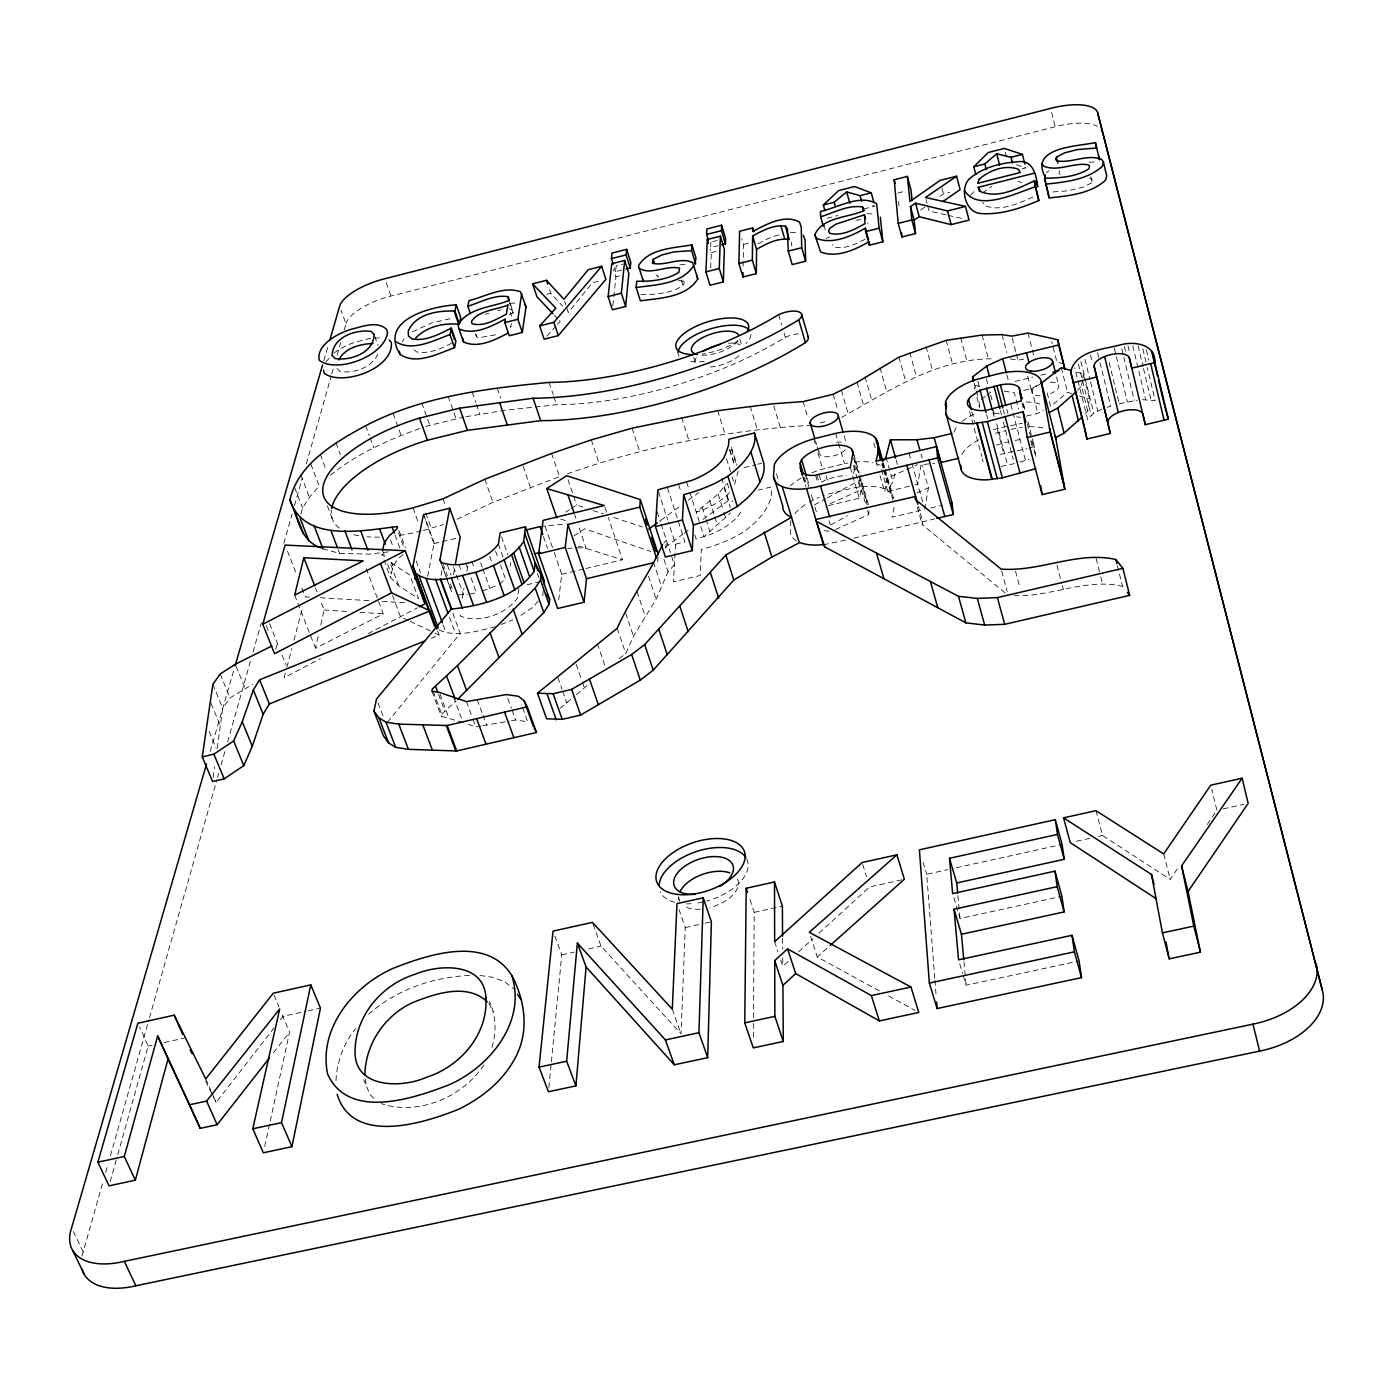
<?xml version="1.0" encoding="UTF-8"?>
<svg xmlns="http://www.w3.org/2000/svg" width="1393" height="1393" viewBox="0 0 1393 1393"><rect width="100%" height="100%" fill="white"/><g stroke="black" fill="none" stroke-linecap="round" stroke-linejoin="round"><path stroke-width="0.75" stroke-dasharray="5 3.75" d="M753.352 1037.141L753.474 1019.937M753.491 1017.778L754.205 912.363L748.877 896.291M743.148 266.15L743.531 244.489L741.842 238.83M710.848 242.051L710.622 247.554L718.022 245.69M710.691 267.874L711.301 252.655L710.169 248.894M593.157 924.36L601.045 946.16L681.02 1033.867L685.252 927.581L679.035 909.612M675.048 553.021L673.481 581.804L700.261 575.448L701.288 549.434A76.267 34.094 -17.7 0 0 733.85 537.385L745.029 531.099L753.926 523.507A102.925 45.83 -17.9 0 0 766.516 508.149L768.501 504.388A102.925 45.83 -17.9 0 0 771.008 487.028L758.367 490.075M675.257 549.103L675.535 544.21L668.327 522.062M665.889 548.633L666.394 540.223L663.834 542.991M657.705 561.727L658.071 555.964M835.452 529.532L868.744 514.609L869.023 511.196M828.382 505.607L859.272 498.206L861.483 489.622L828.556 504.301M335.992 1080.568C336.81 1061.727 343.845 1043.183 355.685 1028.522M548.859 1087.48L551.158 1063.939M551.367 1061.797L561.779 954.832L553.752 933.101M542.713 595.734L543.357 589.291M621.87 270.033L615.584 271.635L616.176 266.063L622.445 264.478M612.85 305.676L615.915 276.789L613.529 269.337M738.238 471.13L734.564 484.642L732.074 476.65M558.697 599.948L561.745 574.282L554.153 552.324M213.181 777.364L214.626 766.916M217.221 748.163L222.723 708.288L230.002 697.91L252.603 684.311M518.893 588.56L517.534 598.119C505.885 614.417 479.053 623.698 460.474 616.124L459.62 613.268M510.082 566.342L510.639 562.546M1085.095 413.843L1087.707 410.952L1089.535 398.868L1083.354 374.055L1075.326 371.757M1087.707 410.952L1081.49 386.035L1082.431 380.045M1082.727 378.043L1083.354 374.055M1004.98 592.809L922.27 524.621L922.741 521.748L918.353 506.181M924.795 509.403L928.382 487.881L921.974 464.983M511.388 323.646L510.743 327.372L509.472 323.629M509.316 314.679L513.303 312.502L509.96 302.281M921.034 465.018L917.708 484.207L911.544 485.687M462.998 722.462L441.285 716.298L441.685 714.052L433.014 690.945M462.163 598.59L463.991 588.107M466.899 571.339L467.978 565.053M453.439 574.63L454.571 568.396M441.076 575.396L442.626 567.143M427.634 576.302L434.024 543.601L423.437 514.644M491.99 1047.414C496.308 1032.317 496.535 1015.793 489.291 1001.55M264.705 1146.456L269.772 1123.176M270.242 1121.069L289.57 1032.213L282.17 1014.783M398.711 585.704L389.901 562.163L409.716 574.891L418.544 598.659L398.711 585.704L390.528 577.486L392.965 566.237L397.736 559.307L405.607 552.011M894.167 507.365L891.973 517.221L920.686 510.378M366.237 568.727L383.301 613.86L315.497 648.198L318.353 635.469M320.756 624.848L324.099 609.995L320.198 599.93M909.472 486.174L884.764 492.095L886.714 478.356L917.534 464.618M1053.073 191.921L1067.63 190.841L1083.458 187.062L1092.234 182.587L1092.843 180.115L1089.5 177.956M881.386 469.528L887.306 490.214L893 481.908L895.925 470.225M285.304 673.219L284.12 677.677L320.373 658.68M286.906 667.108L291.781 648.511M293.94 640.258L302.612 607.209M275.762 649.312L277.399 643.253M300.818 514.121L302.525 507.975L309.438 497.284L319.189 485.983L310.761 463.886M110.186 1181.664L117.186 1156.643M117.778 1154.553L148.163 1046.091L139.561 1027.059M82.03 1256.016A68.849 38.447 -27.7 0 1 83.197 1251.872L102.734 1182.883M105.694 1172.436L108.062 1164.078M110.43 1155.72L148.894 1019.868M149.486 1017.778L216.96 779.505M217.552 777.416L218.736 773.237M221.104 764.861L225.248 750.235M227.616 741.877L250.688 660.369M253.056 651.994L261.344 622.741M283.841 543.322L292.13 514.052M294.48 505.694L302.177 478.53M306.321 463.886L331.186 376.11M331.778 374.021L333.554 367.752M337.106 355.198L340.658 342.661M344.21 330.124L345.986 323.855L341.024 310.326M210.169 751.471L234.477 667.909M323.803 360.77L328.051 346.143M790.771 520.703L790.371 530.959A45.307 20.825 -16.5 0 0 796.396 540.867M1059.76 170.817L1059.028 172.993L1060.073 174.508M619.223 658.697L625.77 653.526L633.484 636.253L656.12 599.216L668.065 571.792L674.404 564.809L671.06 554.571M377.834 354.101C371.774 367.735 353.787 373.759 339.857 371.443L336.949 368.327M640.937 294.48C655.215 294.794 670.642 293.505 682.988 285.652L684.224 283.058L683.04 279.262M483.876 1064.931C463.068 1096.935 418.022 1116.228 381.299 1103.604M1095.96 810.656L1102.56 835.504L1170.19 879.366L1178.565 866.968M1207.313 824.447L1216.907 810.273L1211.788 789.361M325.84 362.128L332.352 354.379M729.462 492.687A48.912 21.522 -17.7 0 1 701.219 510.517L696.256 512.258L718.144 494.027L726.397 483.963M402.229 341.633L404.127 338.952M970.503 195.281L975.083 190.475M213.268 1096.57L216.159 1102.42L273.899 1028.138M280.463 1019.693L283.075 1016.315L305.92 1011.283M273.481 1052.777L289.57 1032.213M387.446 722.218L460.212 633.432L452.795 613.164M538.151 601.062L532.788 607.348L518.179 617.203M700.801 526.519L704.057 536.705L730.489 513.024M546.822 336.201L556.207 325.805M557.548 324.325L560.23 321.348L554.397 315.201M1077.52 390.319L1081.49 386.035M1101.724 409.316L1093.749 413.129L1087.62 419.467L1074.699 367.822M1046.596 172.889L1048.825 170.66M368.727 1014.226C396.709 989.134 434.86 976.458 472.105 975.361M441.685 714.052L455.894 701.079M982.657 192.896L991.694 186.366M780.759 960.143L782.779 966.289L789.1 960.508M798.589 951.854L812.798 938.865M819.119 933.084L869.667 886.888L902.316 879.697M499.669 584.102L505.45 578.879L499.094 560.979M879.314 990.893L817.256 956.974L828.539 946.892M560.108 708.288L574.821 696.117M576.406 694.741L589.03 683.806M1071.513 393.522L1067.508 392.338L1050.635 406.39L1046.422 389.918M985.304 396.378L979.053 401.236L980.132 409.35M986.871 395.159L993.139 390.301M330.367 475.205C357.775 453.091 390.562 438.865 423.524 427.146M333.954 353.178L337.123 350.792A31.9 11.858 -19.7 0 1 355.441 342.121L369.807 338.482L381.369 337.698M665.297 547.205L682.413 534.564M684.12 533.31L690.963 528.243M702.943 519.397L728.626 500.435L732.997 501.41M660.77 520.32L681.438 505.206M688.334 500.174L698.659 492.617M920.634 210.064L927.668 205.084M939.979 196.378L943.496 193.888L949.73 192.304M841.738 417.325C889.448 390.911 937.176 357.862 994.393 358.837M573.951 535.87L584.66 528.8L650.723 551.471M565.819 512.032L569.406 509.681M571.2 508.515L576.598 504.997L582.779 507.052M412.554 331.778L431.534 323.002L450.792 318.579M865.036 239.23C855.65 244.193 844.21 249.817 833.502 246.753L832.422 244.541M831.064 524.761L847.536 515.776M814.313 504.91L825.405 498.886M827.268 497.893L860.561 479.784M1026.432 416.089L1037.82 413.338L1043.305 410.36M1023.82 390.475L1031.447 388.612L1038.795 384.66M758.245 243.827L768.187 238.499L780.254 234.32M368.065 633.693L417.412 607.836M451.541 343.253C440.989 348.703 428.626 354.362 416.524 351.872L413.077 348.929M826.293 238.551L829.514 236.914M482.535 591.12L497.736 585.043M1032.857 197.109C1018.144 203.274 1000.122 212.293 984.346 205.346L982.657 202.403M457.008 519.258L492.983 502.333L559.464 476.598M916.873 493.035L928.382 487.881M431.133 638.36L439.126 635.121L437.628 631.081M501.184 624.482L512.85 619.868M425.562 426.397L463.939 417.047M996.448 445.098L1008.602 441.685M567.369 473.881C645.342 446.126 727.529 430.106 810.134 425.37M1019.92 462.093L1029.009 459.394M423.402 530.437L443.357 524.552M1107.226 407.4L1110.709 406.268L1100.07 362.929M1028.905 448.267L1034.233 446.561L1027.285 418.823M485.356 314.278L488.873 313.199M495.455 334.808L478.896 337.82L476.458 336.688L475.152 332.944M1001.167 466.394L1014.33 463.625M345.986 323.855A41.929 15.271 -19.3 0 1 391.033 296.047L1055.145 126.746A43.932 16.281 -14.5 0 1 1097.458 126.31M995.281 433.24L1005.798 430.681M897.771 193.052L905.293 191.137M712.955 241.511L717.169 240.449M827.076 218.248L837.907 215.515M863.747 208.967L874.908 206.129L869.354 204.005M1022.027 168.866L1025.788 167.909L1015.758 164.513M546.822 294.271L550.775 293.279L562.476 306.042M598.206 281.264L592.443 282.727L568.309 312.432L566.446 306.791M615.915 276.789L619.606 275.849M711.301 252.655L716.89 251.228M743.531 244.489L754.745 241.651M825.213 229.949L824.221 224.761M811.858 472.819A46.369 20.878 -16.5 0 1 822.741 469.075L844.506 463.677A44.263 19.937 -16.4 0 1 848.024 462.981M820.129 422.932L828.121 420.982M1014.94 381.456L1032.735 377.12M1040.78 375.17L1048.825 373.202M744.019 467.543L755.702 464.705M757.635 464.235L761.536 463.294M434.024 543.601L440.275 542.086M442.26 541.598L458.21 537.733M993.366 429.427L1022.375 423.228M1119.241 403.761L1137.315 400.191M675.535 544.21L684.938 541.947L667.369 487.498M1000.017 454.397L1026.833 448.772M469.685 594.184L476.354 592.6L469.162 572.697M561.745 574.282L583.876 568.988M585.878 568.501L622.445 559.76L608.341 517.604M527.042 584.764L538.847 581.943M930.768 507.975L942.713 505.137M845.499 540.101L825.074 544.437M853.822 538.133L934.773 518.893M495.368 626.798C477.364 630.942 457.043 637.89 439.074 630.036M497.701 310.656L501.323 309.838M148.163 1046.091L152.185 1045.203M164.252 1042.539L184.381 1038.098M308.01 1010.83L320.46 1008.079M561.779 954.832L574.177 952.098M588.647 948.894L601.045 946.16M685.252 927.581L703.343 923.594M705.363 923.141L711.388 921.818M754.205 912.363L782.378 906.146M934.755 978.234L926.711 874.299L947.867 869.632M956.329 867.769L1062.093 844.437M1076.354 841.285L1090.458 838.186M1098.537 836.392L1102.56 835.504M1223.141 808.898L1243.966 804.301M953.857 897.754L960.003 918.527L1061.919 896.291M963.207 975.483L966.115 985.251L1079.087 960.978M1010.256 358.906L1017.952 360.16L1026.049 358.663M481.212 725.979L475.849 726.92L468.518 724.377M483.005 725.666L509.385 721.069M511.475 720.703L515.619 719.989L527.668 721.783L521.295 704.127M1014.208 595.629C1050.653 597.266 1086.453 577.607 1122.532 586.383L1124.917 589.378M465.941 416.716L504.91 410.291L556.643 404.719A203.709 78.879 -17.5 0 0 785.339 337.28A16.507 6.721 -16.6 0 1 798.938 333.815M679.906 264.792L687.654 264.165M388.212 551.889L369.406 554.135L339.631 553.404L322.984 548.877M855.842 220.251L862.11 219.537M923.907 464.461L934.599 463.242M509.942 303.361L517.813 302.803M540.014 526.606L566.185 523.907M567.735 548.529L572.07 548.093M458.297 594.898L467.665 594.376M1089.1 162.232L1097.231 161.919M790.528 232.492L798.328 232.823M1142.486 399.669L1155.18 400.679L1147.275 367.456M867.09 213.686L875.762 214.139M678.339 280.689L681.839 280.724L684.224 283.058M309.594 597.127L305.328 596.866L300.662 584.921M320.286 597.754L371.548 600.766M382.222 601.393L407.853 602.89M324.099 609.995L347.362 611.51M360.038 612.345L383.301 613.86M576.389 547.675L586.14 548.389L577.973 524.36M480.028 975.483L492.791 977.294L504.875 981.908L514.278 989.256M1004.196 391.154L1014.296 392.774L1018.596 409.229M994.532 413.059L1002.594 414.4M1016.716 416.786L1020.738 417.447M945.917 214.835L929.079 210.987L927.529 205.206M948.024 215.306L962.755 218.666M979.801 386.505L973.62 384.956L974.7 389.03M508.985 308.828L512.485 309.699M1079.523 395.908L1089.535 398.868M560.683 519.084L568.361 521.435M578.461 545.969L622.445 559.76M1063.904 364.095L1056.852 361.849L1051.75 341.651M593.087 510.5L603.378 513.947M613.686 517.395L642.539 527.059M1017.952 181.09L1021.731 182.831M408.219 620.39L400.488 616.699L391.537 592.843M410.151 621.313L433.327 632.352M435.26 633.275L439.126 635.121M888.717 996.03L915.027 1010.413M880.202 465.384L879.871 465.175A44.263 19.937 -16.4 0 0 876.772 463.817M384.468 556.765L381.752 554.066L383.214 557.966M885.164 469.11L893.488 498.276L891.485 493.644L886.993 489.988A44.088 20.164 -16.3 0 0 851.698 488.299L830.019 493.662A46.178 21.139 -16.5 0 0 824.534 495.368M373.69 1098.259L369.911 1094.289L363.677 1079.662M488.891 1003.326L493.122 1011.492M205.555 1080.985L212.293 1094.619M73.411 1231.551L83.197 1251.872M205.729 1078.931L210.935 1090.667M211.806 1092.634L216.159 1102.42M274.09 995.124L279 1006.686M209.124 731.447L216.159 748.32M211.109 703.378L220.32 725.666M212.85 684.311L222.723 708.288M220.198 674.003L230.002 697.91M236.079 666.254L244.994 688.142M269.598 623.681L278.983 647.223M282.152 655.18L286.105 665.123M266.359 625.77L268.71 631.656M294.672 595.124L315.497 648.198M287.446 551.071L295.995 572.976M315.514 587.863L317.064 591.886M377.973 702.856L383.859 718.161M294.724 487.724L302.525 507.975M300.94 475.117L309.438 497.284M537.437 573.742L538.882 577.538M327.39 505.868L333.119 520.895M338.168 549.573L339.631 553.404M320.303 454.484L326.362 470.503M383.946 559.916L390.528 577.486M431.9 691.241L441.285 716.298M335.905 442.695L340.397 454.675M391.52 562.354L392.965 566.237M440.084 694.341L448.738 717.517M438.551 694.376L445.046 711.701M382.553 550.531L384.747 556.364M387.654 564.165L391.311 573.899M395.003 534.947L400.017 548.476M453.63 697.249L461.571 718.579M390.528 539.927L393.418 547.675M416.194 560.979L420.547 572.767M365.628 425.701L369.302 435.661M370.033 437.663L373.724 447.623M466.498 701.602L472.244 717.186M472.976 719.136L475.135 724.969M398.92 530.437L405.363 547.832M398.433 532.666L404.179 548.145M449.469 617.186L455.354 633.223M477.259 699.704L482.274 713.355M482.988 715.306L486.575 725.056M443.113 624.83L446.056 632.84M442.87 567.421L451.645 591.973L446.596 578.13M441.529 564.269L445.864 576.145M412.955 507.87L418.596 523.246M453.509 566.951L463.608 594.759M393.122 413.547L401.097 435.469M447.449 565.123L451.053 575.048M425.77 513.077L431.395 528.469M443.113 563.991L447.449 575.884M450.339 583.806L452.516 589.761M423.716 514.574L434.285 543.531M507.818 698.468L511.37 708.253M512.067 710.204L515.619 719.989M458.889 564.357L461.762 572.314M374.682 336.183L378.008 345.36M471.792 561.257L474.665 569.215M442.991 498.833L445.76 506.53M465.575 562.755L468.448 570.712M480.724 562.929L482.152 566.916M482.866 568.901L490.023 588.821M421.766 402.943L429.636 424.882M489.727 556.225L491.851 562.197M386.209 282.587L391.033 296.047M448.163 396.361L455.946 418.353M498.398 544.123L503.326 558.018M495.56 551.036L498.381 558.993M557.862 677.538L562.023 689.291M562.702 691.259L566.847 703.03M672.297 1009.159L681.02 1033.867M484.834 479.244L492.983 502.333M501.567 536.845L507.853 554.64M576.197 664.374L581.647 680.01M582.326 681.978L584.381 687.846M472.227 392.338L475.744 402.368M476.441 404.37L479.941 414.4M678.304 897.458L679.575 901.132M545.185 526.362L553.456 550.322M497.249 388.159L500.731 398.224M523.089 466.202L530.42 487.393M543.462 536.549L547.588 548.476M597.405 643.67L605.433 667.055M567.996 479.627L576.598 504.997M510.447 312.467L511.719 316.176M617.203 628.26L625.77 653.526M574.63 514.522L575.971 518.457M551.593 453.456L558.802 474.665M508.706 300.575L513.112 313.582M549.138 382.413L553.23 394.585M553.909 396.605L556.643 404.719M625.666 613.042L633.484 636.253M637.054 591.764L645.394 616.768M604.98 507.557L607.661 515.602M549.538 289.57L550.775 293.279M591.294 439.892L599.007 463.068M564.6 301.149L565.837 304.91M774.665 941.685L778.043 951.941M648.511 576.267L656.12 599.216M653.404 561.971L661.553 586.732M664.026 559.481L668.065 571.792M658.523 491.833L667.682 520.042M632.109 428.173L639.683 451.419M657.183 511.962L660.474 522.062M661.135 524.081L670.399 552.516M656.016 274.839L658.419 277.207L657.235 273.446M810.604 936.427L817.256 956.974M678.635 484.59L681.229 492.652M694.828 535.034L696.117 539.074L709.002 534.964A48.72 21.783 -17.7 0 0 742.138 508.967M686.645 482.187L689.204 490.214M689.848 492.217L700.157 524.482M614.4 267.909L615.584 271.635M702.142 507.191L705.38 517.378M706.025 519.415L709.908 531.621M709.716 500.679L714.209 514.905M714.853 516.942L717.43 525.074M681.63 417.534L689.03 440.884M721.678 478.269L728.626 500.435M724.029 487.376L730.385 507.627M718.144 494.027L723.246 510.256M723.89 512.293L725.805 518.37M726.484 458.697L731.447 474.665M693.679 357.183L695.525 363.155A24.778 10.047 -17.2 0 1 696.308 357.583M727.32 483.249L729.845 491.329M862.755 864.565L866.516 876.754M681.229 279.941L682.988 285.652M731.412 447.136L736.949 464.983M731.464 449.312L736.392 465.175M717.708 410.674L724.987 434.128M729.74 449.486L734.686 465.384M729.653 449.817L734.581 465.732M750.2 406.251L757.392 429.793M739.822 339.039L741.633 345.011M776.493 473.742L778.339 479.819M773.777 405.729L780.289 427.39M923.054 862.075L926.711 874.299M807.035 477.903L809.455 486.018M805.119 474.247L808.793 486.505M811.248 494.689L813.686 502.873M814.922 506.982L817.412 515.288M804.388 477.503L806.826 485.635M803.256 477.242L805.694 485.373M802.716 476.284L805.763 486.47M819.241 474.839L821.678 483.04M816.907 475.17L818.736 481.316M815.532 475.292L817.97 483.493M829.009 520.616L830.263 524.778M959.707 963.747L962.615 973.515M778.635 314.626L781.682 324.917M784.12 333.153L785.339 337.28M815.462 440.797L816.646 444.802M817.238 446.805L819.014 452.795M803.117 401.602L807.801 417.447M813.791 438.83L815.584 444.872M817.97 452.951L822.741 469.075M850.287 467.351L859.272 498.206M835.643 433.38L838.011 441.459M838.603 443.479L844.506 463.677M853.787 454.153L859.168 472.68M859.76 474.734L868.727 505.607M854.658 459.429L858.802 473.707M860.578 479.836L867.804 504.719M853.456 457.601L858.245 474.09M858.854 476.145L867.23 504.997M854.327 465.018L856.712 473.22M859.098 481.421L866.916 508.358M867.526 510.447L868.744 514.609M833.171 394.254L837.785 410.134M853.491 465.523L861.24 492.199M844.175 435.974L845.934 441.981M841.459 390.528L848.337 414.348M881.717 463.852L882.883 467.961M883.475 470.016L886.993 482.326M857.026 382.413L863.834 406.234M873.794 442.991L876.127 451.14M875.901 461.187L877.677 467.369M880.028 475.605L884.764 492.095M865.088 376.859L871.861 400.627M885.931 457.148L893 481.908M883.406 462.946L884.659 467.386M882.5 462.668L891.485 493.644M882.622 464.008L883.789 468.118M884.381 470.172L893.853 503.343M896.221 460.299L897.388 464.391M909.002 453.213L911.318 461.466M911.91 463.538L924.255 507.47M879.993 367.752L886.679 391.503M917.308 507.087L922.27 524.621M921.017 454.17L922.183 458.28M898.955 357.165L905.554 380.898M909.803 352.499L916.35 376.232M926.049 346.7L932.526 370.451M946.16 340.327L952.568 364.095M1001.671 571.113L1007.191 591.468M1015.532 571.252L1019.902 587.567M971.861 411.684L974.612 421.905M969.615 411.283L981.804 456.591M977.816 381.194L979.436 387.271M986.61 414.679L987.689 418.753M925.997 199.408L927.024 203.274M974.177 383.005L975.796 389.082M976.354 391.102L978.513 399.199M976.876 397.162L979.592 407.331M960.7 337.733L967.055 361.553M986.383 378.792L988.003 384.868M990.684 395.02L992.826 403.134M992.896 409.385L994.532 415.602M996.744 423.907L1007.748 465.419M992.983 412.485L994.062 416.559M997.371 429.27L1003.987 454.257M1006.826 409.403L1007.905 413.477M1003.343 410.047L1004.423 414.121M982.117 335.051L988.421 358.924M941.981 188.125L943.496 193.888M1000.418 410.674L1001.497 414.766M1003.36 422.096L1013.233 459.464M1056.974 565.175L1061.797 583.65M1062.337 585.687L1063.416 589.796M1006.878 374.804L1008.462 380.881M1010.83 404.44L1025.527 460.561M1023.542 404.458L1025.144 410.622M1022.915 403.012L1025.039 411.231M1021.887 402.977L1023.524 409.229M1027.303 423.768L1035.957 457.043L1033.78 443.845A20.286 9.159 -14.7 0 0 1031.308 441.494M1030.698 440.902L1032.875 449.26M1002.089 334.633L1006.773 352.603M1031.447 388.612L1037.82 413.338M1027.721 376.284L1031.917 392.6M1012.241 338.133L1015.88 352.15M1016.402 354.153L1017.952 360.16M1163.677 853.926L1170.19 879.366M1027.964 333.066L1034.146 357.148M1096.099 558.367L1100.296 574.856M1100.818 576.911L1102.385 583.092M1061.292 367.717L1067.508 392.338M1005.311 152.22L1007.243 159.882M1056.59 377.12L1058.663 385.304M1117.343 565.68L1122.532 586.383M1080.916 361.553L1093.749 413.129M1078.408 364.078L1091.276 415.689M1090.475 354.919L1092.008 361.1M1084.955 359.29L1090.057 379.923M1090.58 381.978L1097.736 410.865M1097.527 352.603L1099.565 360.857M1051.663 112.467L1055.145 126.746M1109.159 362.459L1118.736 401.689M1121.783 348.912L1123.28 355.111M1123.785 357.183L1134.268 400.609M1114.278 348.093L1127.32 401.811M1132.735 345.743L1145.638 399.599M1090.806 176.685L1092.234 182.587M1127.964 345.899L1129.967 354.17M1124.36 346.404L1125.857 352.603M1142.817 348.772L1146.787 365.384M1138.081 345.795L1143.026 366.533M1143.514 368.605L1150.949 399.721M1146.369 349.939L1148.842 360.334M476.023 334.355L476.458 336.688M791.276 242.051L791.868 246.039M365.419 1079.227L366.167 1085.635M898.572 201.428L898.955 205.607M957.896 895.507L960.003 918.527M963.973 961.884L965.332 976.754M965.541 978.879L966.115 985.251M934.929 980.393L936.096 995.56M867.822 222.95L867.891 223.977M782.605 938.377L782.674 949.103M782.727 957.705L782.779 966.289M737.785 340.989A37.89 15.149 -17.2 0 1 702.089 354.014M737.472 879.122A31.012 17.012 -19 0 1 709.977 907.592M700.261 909.176A31.012 17.012 -19 0 1 683.719 905.816M679.07 899.739A31.012 17.012 -19 0 1 678.757 896.744M738.952 355.72A24.778 10.047 -17.2 0 1 707.557 367.212M728.226 343.166A24.778 10.047 -17.2 0 1 740.136 344.976M737.977 340.571A24.83 9.977 -17.2 0 1 702.037 355.198M746.7 858.959A46.282 25.178 -19 0 1 706.617 901.079M702.681 902.055A46.282 25.178 -19 0 1 694.863 903.378M691.05 903.726A46.282 25.178 -19 0 1 686.61 903.848M674.612 902.316A46.282 25.178 -19 0 1 660.265 891.781M750.949 334.355A37.855 15.219 -17.2 0 1 745.917 343.549M704.37 361.344A37.855 15.219 -17.2 0 1 688.107 361.222M679.07 356.312A37.855 15.219 -17.2 0 1 678.078 352.464M821.261 482.082A28.017 12.641 -16.4 0 1 846.613 475.64M1026.258 401.968A42.121 18.701 -14.8 0 1 1042.835 405.328M954.013 432.161A43.061 19.136 -14.9 0 1 956.956 426.798M962.302 421.435A43.061 19.136 -14.9 0 1 977.102 412.694M421.4 530.925A102.577 42.382 -19.7 0 1 396.465 535.783M379.627 537.123A102.577 42.382 -19.7 0 1 367.021 536.793M358.697 535.73A102.577 42.382 -19.7 0 1 350.427 533.676M339.352 528.156A102.577 42.382 -19.7 0 1 331.412 510.099M961.919 454.292A42.887 19.363 -14.9 0 1 979.192 439.579M1014.975 440.414A20.286 9.159 -14.7 0 1 1023.35 439.683M1011.126 429.444A41.947 18.927 -14.7 0 1 1022.166 427.372M1029.288 426.815A41.947 18.927 -14.7 0 1 1045.882 428.852M794.794 513.669A46.178 21.139 -16.5 0 1 807.818 503.047M809.316 502.159A46.178 21.139 -16.5 0 1 819.188 497.388M853.648 468.866A14.47 6.46 -16.4 0 1 852.499 474.212M828.226 480.063A14.47 6.46 -16.4 0 1 826.641 475.361M854.936 462.006A44.263 19.937 -16.4 0 1 873.167 462.772M790.179 486.035A46.369 20.878 -16.5 0 1 801.95 477.59M829.079 531.133A21.87 10.047 -16.5 0 1 823.402 530.385M1050.287 382.17A13.86 6.06 -14.5 0 1 1058.802 386.087A13.86 6.06 -14.5 0 1 1050.635 393.575M1040.258 395.769A13.86 6.06 -14.5 0 1 1031.795 391.816A13.86 6.06 -14.5 0 1 1039.979 384.346M845.377 449.73A14.522 6.39 -16.4 0 1 827.912 456.765A14.522 6.39 -16.4 0 1 819.432 450.984M836.409 442.225A14.522 6.39 -16.4 0 1 842.765 442.382M983.214 461.588A25.927 11.736 -14.8 0 1 982.361 458.645"/><path stroke-width="1.5" d="M753.822 231.743L752.708 227.964L739.596 231.29L738.934 263.538L742.957 276.981L756.347 273.603L756.556 249.26L752.62 235.992C762.563 230.733 773.69 224.308 785.356 226.206L787.411 228.731L788.246 251.106L792.182 264.6L805.624 261.205L805.084 240.136L803.308 235.365M756.347 273.603L752.342 260.16L752.62 235.992M752.708 227.964L752.673 231.464C766.133 224.569 784.572 213.86 799.478 222.044L801.236 226.78L801.724 247.71L805.624 261.205M787.567 948.877L795.682 973.585L879.349 1020.912L918.788 1012.467L910.97 987.045L871.356 995.577L787.567 948.877L774.717 960.595L782.918 985.339L783.284 1041.476L753.282 1047.902L744.75 1022.845L746.213 888.264L774.491 881.978L782.378 906.146L782.587 936.218M742.957 276.981L743.044 272.645M586.087 966.968L674.282 1064.809L707.679 1057.67L711.388 921.818L703.221 897.806L676.963 903.622L672.297 1009.159L592.443 922.375L553.021 931.133L539.056 1067.142L548.442 1091.764L575.918 1085.878L586.087 966.968L577.364 943.078L566.655 1061.205L575.918 1085.878M723.333 281.908L724.36 249.347L720.373 236.166L707.313 239.492L705.903 271.879L709.995 285.269L723.333 281.908L719.276 268.501L720.373 236.166M721.713 244.75L725.422 243.81L725.579 238.307L721.644 225.213L706.878 228.974L706.634 234.442L708.341 240.066M707.679 1057.67L698.955 1032.701L703.221 897.806M1034.303 173.167L978.304 187.324L980.829 191.712C998.485 198.92 1018.179 188.281 1034.25 180.968L1038.812 200.522C1020.477 208.358 1000.679 215.097 980.498 213.512C965.697 212.398 959.551 189.518 968.849 179.349C982.1 167.508 1000.47 162.964 1017.813 161.762C1032.979 159.29 1036.409 175.414 1037.715 186.819L1035.887 180.69M725.422 243.81L721.47 230.681L721.644 225.213M692.269 550.618L693.401 524.865L683.719 494.637A76.946 33.153 -17.7 0 0 716.611 482.535L727.912 476.267L736.949 468.762A103.848 44.576 -17.9 0 0 749.765 453.648L751.785 449.956A103.848 44.576 -17.9 0 0 754.501 432.979L728.957 439.213L728.504 445.499L725.231 454.71A49.155 21.191 -17.7 0 1 691.642 480.428L657.862 489.814L655.424 526.554L665.384 557.026L692.269 550.618L682.431 520.059L683.719 494.637M1045.429 175.065L1045.325 177.19C1028.591 146.84 1078.443 146.474 1095.386 142.556L1096.726 147.989L1077.207 149.626L1064.565 152.882L1056.434 157.2L1055.685 159.377L1056.73 160.874C1071.513 163.503 1086.975 153.787 1101.515 159.272L1103.43 162.041L1106.704 175.849L1105.572 180.202C1090.58 193.819 1068.553 195.873 1049.208 197.928L1044.576 178.217C1059.585 177.991 1075.936 177.155 1088.908 168.797L1089.535 166.324L1088.473 164.862C1073.69 162.058 1058.036 172.279 1043.583 166.098L1041.964 163.573M694.985 264.008L695.978 258.053L691.955 244.907C674.16 247.989 648.581 248.442 638.482 265.784L643.392 281.647L642.643 278.931M695.682 263.834L691.642 250.636L691.955 244.907M656.364 557.688L639.753 507.122L640.327 499.582L566.672 475.709L546.77 488.577L556.834 517.917M691.642 250.636L673.794 251.924L661.605 255.058L653.16 259.411L652.412 263.277C665.523 266.429 680.045 256.504 692.756 262.615L697.771 278.879C686.592 297.406 659.777 298.189 640.397 300.801L636.166 287.498L636.74 281.229C651.036 281.508 666.481 280.167 678.861 272.332L679.575 268.205C666.498 264.862 651.732 275.344 639.23 268.483M626.066 268.971L630.245 267.926L630.785 262.354L626.658 249.364L612.032 253.091L611.423 258.628L613.216 264.2M364.914 1074.961C365.279 1044.367 384.485 1015.915 411.98 1002.89C434.755 993.679 466.829 982.587 487.324 1001.828M625.649 306.477L628.835 273.516L624.673 260.456L611.736 263.747L608.132 296.535L612.415 309.803L625.649 306.477L621.382 293.192L624.673 260.456M543.914 583.911L544.245 580.655L525.44 526.78L500.157 532.892L498.398 544.123C486.296 560.212 459.673 569.476 440.797 562.284L439.996 559.498L449.747 508.236L423.437 514.644L412.903 566.046L434.546 626.136M630.245 267.926L626.119 254.902L626.658 249.364M546.77 488.577L604.301 505.555L543.113 520.373L538.638 553.839L557.67 608.497L584.033 602.246L586.488 578.739L567.944 524.464L639.753 507.122M541.128 575.17L540.501 580.028L535.208 588.072L457.461 665.61L432.3 689.013L431.9 691.241L439.352 692.408L466.498 701.602L506.408 694.55L518.475 696.274L524.186 700.871L527.285 706.826L536.497 732.474L456.73 750.966L408.428 749.33L395.699 747.362L388.612 742.939L383.597 736.113L373.951 711.126L376.493 699.025L451.315 609.124C481.438 605.746 515.48 597.423 534.198 571.426L535.121 562.929L541.128 575.17L549.643 599.565L549.034 604.458L543.792 612.554L457.426 699.565M534.198 571.426L523.733 541.511L525.44 526.78M584.033 602.246L565.227 547.449L567.944 524.464M425.144 640.78L269.371 703.953L263.155 714.209L252.29 746.282L243.792 765.61L224.169 778.844L212.607 781.543L202.264 756.887L212.85 684.311L220.198 674.003L235.26 664.252L271.652 646.108M467.839 306.234C480.777 302.333 494.236 294.306 508.079 296.726L508.706 300.575C492.251 307.435 467.648 307.627 458.053 325.057L459.028 328.905C474.351 335.748 491.712 326.188 505.45 318.98L504.823 322.584L509.298 335.748L522.323 332.474L526.049 306.739L520.529 291.764C503.674 285.739 485.356 296.622 468.988 300.627L467.839 306.234L470.399 313.617M522.323 332.474L517.865 319.293L521.678 293.749M455.319 564.252L460.195 537.263L449.747 508.236M1035.817 468.675L1002.333 477.834L987.48 479.819A41.093 18.649 -14.9 0 1 961.118 469.18L945.934 413.547L945.69 401.619A43.287 18.858 -15 0 1 975.5 379.732L996.604 374.229A42.33 18.422 -14.9 0 1 1041.024 380.55L1050.183 432.022L1064.861 489.222L1042.138 494.619L1027.146 436.932M157.688 1035.939L189.64 1104.753L206.617 1101.079L279.697 1008.967L252.795 1128.8L263.329 1152.795L291.921 1146.683L320.46 1008.079L310.796 984.886L273.272 993.209L205.729 1078.931L174.195 1015.184L137.855 1023.246L97.876 1162.18L109.02 1185.843L135.33 1180.202L168.031 1058.941L157.688 1035.939L124.29 1156.486L135.33 1180.202M454.553 347.675L455.877 341.215L451.332 328.191C439.3 333.989 425.753 341.651 411.893 338.882L408.445 335.974L408.253 331.029C415.845 313.704 437.994 310.378 454.954 311.074L456.277 304.858C432.492 305.99 377.695 319.659 400.279 354.484C416.524 365.314 438.099 353.613 454.553 347.675L449.974 334.599L451.332 328.191M291.921 1146.683L281.508 1122.619L310.796 984.886M1070.695 371.792C1075.918 350.339 1103.239 349.66 1120.773 344.767C1134.424 341.059 1155.615 344.123 1154.954 362.528L1131.743 368.17L1129.235 357.548A18.144 7.853 -13.9 0 0 1105.798 356.068L1101.898 357.757A18.144 7.853 -13.9 0 0 1094.08 366.098L1110.325 433.432L1086.958 439.039L1070.695 371.792L1084.207 425.666M382.553 550.531L384.259 542.939L389.082 536.061L397.005 528.8L397.493 526.571C363.26 530.42 304.318 543.235 289.866 499.93C298.346 463.277 335.121 442.399 365.628 425.701C422.288 396.152 486.418 388.421 549.138 382.413A204.423 77.851 -17.5 0 0 778.635 314.626A16.559 6.634 -16.6 0 1 797.928 311.562A16.559 6.634 -16.6 0 1 798.764 319.815L805.45 342.626A234.163 90.719 -17.5 0 1 540.71 420.651L467.456 430.35L427.442 440.258A102.577 42.382 -19.7 0 0 331.673 508.428M880.341 217.204L882.883 241.773L869.406 245.168L869.145 241.703C854.902 249.817 837.001 258.175 820.686 252.046L814.766 234.929C822.323 216.855 848.72 217.726 864.165 210.552L862.476 206.913C848.006 204.788 834.076 212.537 820.651 216.82L823.35 226.345M936.479 446.578L937.646 457.879L814.383 487.463L802.438 489.047A45.725 20.268 -16.6 0 1 782.901 486.871L779.488 485.286A45.725 20.268 -16.6 0 1 773.533 475.675L774.334 464.653A46.596 20.564 -16.5 0 1 813.791 438.83L835.643 433.38A44.489 19.641 -16.4 0 1 871.13 434.651C881.02 439.387 878.408 452.777 875.901 461.187L936.479 446.578L952.028 502.925L953.3 514.487L936.775 518.422M303.813 557.705L294.672 595.124L363.26 560.874L303.813 557.705L314.731 585.861M951.889 433.449L934.181 437.715L916.994 439.753L890.406 439.805L885.931 457.148L883.65 460.439M1103.43 162.041L1102.298 166.376C1087.202 179.958 1065.175 182.048 1045.795 184.155M436.88 629.061L430.158 610.883L391.537 592.843L274.56 653.717L262.789 624.256L285.112 545.098L405.241 550.723L424.935 603.9L419.293 606.843M206.53 764.008L71.618 1227.842A69.162 38.133 -27.5 0 0 124.29 1261.361L135.887 1285.774L1259.62 1051.106A73.098 44.959 -11.6 0 0 1322.357 990.319L1097.719 113.077A44.071 16.089 -14.6 0 0 1050.67 108.375L384.834 278.739A42.051 15.097 -19.3 0 0 339.596 306.443L329.88 339.875M235.086 665.819L322.584 364.949M202.264 756.887L213.878 754.17L233.624 740.972L242.243 721.783L253.334 689.97L259.62 679.801L430.158 610.883M800.122 463.277L801.567 459.62A28.156 12.45 -16.5 0 1 827.494 446.335A28.156 12.45 -16.5 0 1 851.663 449.173L853.195 452.098L850.287 467.351L814.644 475.379A22.079 9.786 -16.5 0 1 805.224 474.282L803.883 473.672A22.079 9.786 -16.5 0 1 800.888 470.155L800.122 463.277L803.169 473.428M338.691 359.969C344.976 347.832 360.439 343.879 373.115 343.549M693.679 265.575C682.378 284.033 655.615 284.834 636.166 287.498M1063.555 817.848L1151.489 874.438L1162.441 932.875L1169.18 958.854L1200.418 952.168L1188.055 891.503L1248.145 803.395L1242.138 778.217L1210.761 785.182L1163.677 853.926L1095.96 810.656L1063.555 817.848L1070.294 842.626L1156.312 898.798M1200.418 952.168L1193.801 926.119L1181.577 865.924L1242.138 778.217M168.031 1058.941L200.226 1128.365L217.134 1124.708L269.458 1057.914M662.546 544.384C649.869 573.341 630.106 599.147 617.203 628.26L537.489 693.226L546.613 718.788L562.215 719.345L580.637 715.062L640.292 680.132L653.23 670.155L733.78 580.045L771.914 557.043L799.808 542.539A45.307 20.825 -16.5 0 0 819.241 544.959L823.35 544.593L824.795 546.892L965.889 622.863L984.659 625.057L1004.684 624.325L1129.653 595.368L1122.897 568.344L1115.776 559.481C1077.538 550.844 1039.787 572.105 1001.132 569.075L915.114 499.286L915.601 496.448L815.828 519.502L824.795 546.892M532.596 283.824L555.842 308.149L539.683 325.892L544.141 339.161L558.297 335.609L605.885 279.331L601.689 266.289L588.212 269.702L563.973 299.269L546.474 280.306L532.596 283.824L536.932 296.779L552.951 313.669M537.489 693.226L553.125 693.714L571.635 689.396L631.638 654.518L644.646 644.593L725.84 555.006L791.537 517.256L788.821 515.95A45.481 20.582 -16.5 0 1 782.814 506.181L774.142 477.712M539.683 325.892L553.874 322.323L601.689 266.289M414.609 572.331C431.569 586.784 456.817 575.901 475.762 572.366C493.975 566.115 512.554 558.053 523.733 541.511M1055.598 437.646L1064.095 433.153L1082.465 416.716M1048.912 411.37L1049.19 412.589L1057.722 408.097L1076.197 391.764M975.779 174.456L973.794 166.777L988.316 152.481L1004.353 148.389L1022.427 154.414L1024.83 164.061M415.636 338.168C426.397 326.571 443.392 322.845 458.697 324.186L454.205 311.266M824.917 210.674L823.315 204.997L838.743 190.545L854.553 186.523L871.234 192.826L873.864 202.333M782.918 985.339L795.682 973.585M830.158 945.464L904.353 879.244L896.935 854.814L862.11 862.546L774.665 941.685L774.491 881.978M896.935 854.814L809.281 932.3L910.97 987.045M973.794 166.777L984.816 163.974L996.709 153.77L1011.092 157.305L1022.427 154.414M823.315 204.997L834.163 202.246L846.665 191.938L860.056 195.664L871.234 192.826M693.401 524.865A76.58 33.676 -17.7 0 0 726.119 512.781L737.35 506.512L746.317 498.955A103.343 45.273 -17.9 0 0 759.011 483.719L761.013 479.993A103.343 45.273 -17.9 0 0 763.608 462.789L754.501 432.979M973.098 380.951L972.558 376.928L986.714 366.063L1002.664 358.645L1058.767 344.924L1057.775 339.788L1027.964 333.066L1011.736 336.131L1002.089 334.633L982.117 335.051L946.16 340.327L898.955 357.165L857.026 382.413L833.171 394.254L803.117 401.602L773.185 403.761L717.708 410.674L632.109 428.173L591.294 439.892L551.593 453.456L484.834 479.244L442.991 498.833L412.955 507.87A102.96 41.842 -19.7 0 1 322.758 488.926A102.96 41.842 -19.7 0 1 419.467 418.144L459.62 408.166L533.084 398.241A234.999 89.535 -17.5 0 0 798.764 319.815M648.72 529.131L657.339 522.828M942.869 201.515L960.108 189.674L956.608 176.232L939.962 180.446L909.96 201.55L907.365 176.406L894.167 179.767L898.224 223.368L901.933 236.984L915.532 233.571L914.121 220.111L910.465 206.582L915.567 203.204L947.519 210.935L965.488 206.408L969.075 220.094L951.123 224.621L919.206 216.716L914.121 220.111M956.608 176.232L925.474 197.475L965.488 206.408M868.623 239.753L865.384 228.139C851.071 236.235 833.188 244.593 816.838 238.569L814.766 234.929M980.08 390.214L970.817 396.465L968.274 399.826A26.171 11.423 -14.9 0 0 986.261 410.395L1021.348 400.905L1019.276 388.038A20.46 8.915 -14.9 0 0 1000.383 384.903L980.08 390.214L986.052 412.641M508.41 332.944C495.124 339.788 478.252 348.755 463.573 341.964L459.028 328.905M1040.641 383.667L1061.292 367.717L1071.321 370.608M756.556 249.26C766.463 243.984 777.573 237.541 789.222 239.509L785.356 226.206M262.789 624.256L405.241 550.723M449.974 334.599C433.484 340.519 411.928 352.237 395.629 341.529M1034.25 180.968L1035.382 186.749C1016.507 192.826 977.851 212.659 964.478 190.441M945.934 413.547A41.477 18.144 -15 0 0 972.349 423.646L987.341 421.557L1023.089 411.649L1025.805 422.096M864.461 214.801L835.835 224.203L829.392 228.678L828.609 231.081L829.671 233.258C841.929 236.549 854.571 229.305 865.07 223.646L864.461 214.801L865.523 218.649M611.423 258.628L626.119 254.902M706.634 234.442L721.47 230.681M504.823 322.584L517.865 319.293M608.132 296.535L621.382 293.192M705.903 271.879L719.276 268.501M738.934 263.538L752.342 260.16M788.246 251.106L801.724 247.71M869.406 245.168L865.628 231.586L879.14 228.191L876.65 203.778C859.725 193.679 837.872 207.766 820.442 211.457L820.651 216.82M898.224 223.368L911.858 219.937L910.465 206.582M1052.829 372.227L1058.872 370.764M1072.854 382.779L1096.413 377.068M525.927 530.019L540.014 526.606L542.765 534.564M534.25 553.839L540.258 552.394M538.638 553.839L565.227 547.449M655.424 526.554L682.431 520.059M1050.183 432.022L1027.25 437.524L1023.089 411.649M958.663 458.262L941.024 462.493L934.181 437.715M1129.235 357.548L1145.342 424.691L1168.361 419.171L1152.29 351.959M586.488 578.739L653.509 562.737M950.67 503.239L952.028 502.925M373.951 711.126L378.931 717.865L386.018 722.201L398.764 724.099L447.188 725.509L527.285 706.826M817.273 521.783L958.471 596.326L977.294 598.415L997.388 597.597L1122.897 568.344M1055.319 819.676L919.397 849.834L929.357 983.075L937.106 1008.549L1081.508 977.625L1079.087 960.978L1072.001 935.312L958.541 959.829L954.031 909.211L1057.165 886.662L1054.971 871.147L952.638 893.61L949.486 858.297L1057.461 834.424L1055.319 819.676L1062.093 844.437L1064.269 859.307L956.73 882.953L957.688 893.418M963.782 959.76L961.449 934.25L1064.13 911.927L1061.919 896.291L1054.971 871.147M97.876 1162.18L124.29 1156.486M252.795 1128.8L281.508 1122.619M539.056 1067.142L566.655 1061.205M577.364 943.078L665.419 1039.927L698.955 1032.701M744.75 1022.845L774.874 1016.35L774.717 960.595M929.357 983.075L1074.386 951.837L1072.001 935.312M1162.441 932.875L1193.801 926.119M124.29 1261.361L1252.951 1024.151A73.446 44.628 -11.7 0 0 1316.106 963.521M289.866 499.93C297.998 517.029 300.017 541.494 321.226 547.902M414.487 578.374L419.276 581.874M389.169 339.996L391.276 342.295C394.306 368.57 342.156 386.784 324.186 373.237L323.507 370.12M1127.285 592.373L1129.653 595.368M511.806 975.518C486.749 935.138 428.87 954.24 393.314 968.274C353.3 985.826 318.022 1028.452 327.668 1074.229C348.703 1120.529 413.529 1098.537 449.068 1084.781C489.744 1067.073 526.693 1021.678 511.806 975.518C525.718 1001.671 529.497 1033.502 514.087 1059.934C501.724 1081.995 481.281 1098.206 458.819 1109.176C423.524 1123.472 352.568 1145.586 337.123 1094.236M517.569 994.323L520.86 999.39M1164.879 407.122L1168.361 419.171M524.9 304.736L526.049 306.739M534.163 727.964L536.497 732.474M190.144 1049.8L192.077 1053.7M547.049 594.236L549.643 599.565M72.54 1250.148L84.242 1274.316M189.64 1104.753L200.226 1128.365M206.617 1101.079L217.134 1124.708M174.195 1015.184L182.675 1034.285M213.878 754.17L224.169 778.844M233.624 740.972L243.792 765.61M242.243 721.783L252.29 746.282M253.334 689.97L263.155 714.209M259.62 679.801L269.371 703.953M300.174 518.388L308.933 541.041M294.933 511.823L303.639 534.372M314.226 526.084L322.984 548.877M386.018 722.201L395.699 747.362M378.931 717.865L388.612 742.939M398.764 724.099L408.428 749.33M330.89 530.472L337.454 547.675M422.793 724.795L432.387 750.148M344.802 530.75L352.081 549.904M360.717 531.064L367.961 550.287M380.498 563.486L391.537 592.843M379.558 528.765L385.321 544.175M435.678 686.679L437.837 692.46M447.188 725.509L456.73 750.966M446.282 725.474L455.824 750.931M392.129 527.233L394.289 533.014M446.613 676.11L455.18 699.147M419.136 576.11L438.342 628.051M412.903 566.046L429.81 611.719M435.469 579.053L447.989 613.164M426.119 578.774L442.365 622.828M457.461 665.61L466.655 690.528M476.615 718.649L486.035 744.175M439.996 559.498L441.442 563.469M440.693 579.209L451.663 609.124M440.345 579.209L451.315 609.124M504.562 712.136L513.86 737.715M451.436 578.217L462.372 608.166M462.633 575.518L473.516 605.52M524.186 700.871L533.38 726.449M475.762 572.366L486.575 602.385M419.467 418.144L427.442 440.258M489.988 632.579L498.92 657.322M513.129 609.089L521.87 633.676M665.419 1039.927L674.282 1064.809M493.418 565.419L504.127 595.455M553.125 693.714L562.215 719.345M504.214 560.108L514.87 590.144M547.153 694.202L556.242 719.815M513.617 552.969L524.186 582.971M459.62 408.166L467.456 430.35M511.475 554.588L522.062 584.59M571.635 689.396L580.637 715.062M535.208 588.072L543.792 612.554M519.084 546.787L529.601 576.719M524.708 533.136L537.942 571.008M540.501 580.028L549.034 604.458M450.566 328.382L454.484 339.544M589.448 679.035L598.346 704.701M456.277 304.858L460.752 317.726L459.446 323.994L454.954 311.074M499.512 402.368L507.226 424.673M567.926 494.828L573.951 512.554M533.084 398.241L540.71 420.651M631.638 654.518L640.292 680.132M508.079 296.726L509.333 300.435M399.216 351.332L400.279 354.484M644.646 644.593L653.23 670.155M774.874 1016.35L783.284 1041.476M546.474 280.306L547.693 284.015M746.213 888.264L747.536 892.286M658.802 629.236L667.264 654.71M553.874 322.323L558.297 335.609M640.327 499.582L658.192 554.031M645.447 519.119L647.414 525.126M651.402 537.263L656.068 551.489M679.888 606.338L688.177 631.691M710.569 573.011L718.631 598.154M871.356 995.577L879.349 1020.912M725.84 555.006L733.78 580.045M653.16 259.411L654.344 263.155M696.831 275.884L697.771 278.879M727.912 476.267L737.35 506.512M764.2 532.056L771.914 557.043M750.81 451.767L760.038 481.804M707.313 239.492L708.445 243.253M782.222 486.557L799.112 542.19M801.567 459.62L806.425 475.866M800.191 467.055L802.647 475.205M806.564 488.647L823.35 544.593M800.4 468.501L802.229 474.613M820.512 486.035L829.706 516.96M810.134 422.793L814.87 438.795M954.031 909.211L961.449 934.25M949.486 858.297L956.73 882.953M801.741 314.766L808.393 337.541M851.698 449.225L853.474 455.337M838.342 415.915A14.592 6.286 -16.4 0 1 817.43 426.693A14.592 6.286 -16.4 0 1 816.942 415.532A14.592 6.286 -16.4 0 1 838.342 415.915L843.009 431.969M780.846 225.579L784.712 238.865M876.458 553.038L883.946 578.757M878.199 451.524L880.533 459.742M876.928 440.31L882.883 461.205M875.448 438.011L882.082 460.77M877.921 447.623L881.438 459.916M890.406 439.805L895.647 458.245M930.385 581.508L937.82 607.766M834.163 202.246L835.243 206.025M906.826 465.297L917.795 504.231M916.994 439.753L919.868 450.043M846.665 191.938L849.834 203.274M958.471 596.326L965.889 622.863M860.056 195.664L861.64 201.358M862.476 206.913L863.538 210.743M929.079 459.934L944.802 516.507M879.14 228.191L882.883 241.773M1057.165 886.662L1064.13 911.927M977.294 598.415L984.659 625.057M937.646 457.879L953.3 514.487M1074.386 951.837L1081.508 977.625M1057.461 834.424L1064.269 859.307M945.534 402.438L946.631 406.512M945.168 404.162L946.3 408.271M997.388 597.597L1004.684 624.325M911.858 219.937L915.532 233.571M894.167 179.767L895.194 183.563M977.242 423.263L992.321 479.471M976.824 423.298L991.903 479.505M968.57 399.425L971.321 409.646M915.567 203.204L919.206 216.716M907.365 176.406L910.935 189.709L912.049 200.261M987.341 421.557L1002.333 477.834M972.558 376.928L973.637 380.986M982.257 422.567L997.301 478.809M986.488 388.02L992.443 410.447M1000.383 384.903L1005.746 405.311M996.883 385.565L1002.803 408.01M1005.293 417.221L1020.146 473.585M993.958 386.192L999.878 408.637M947.519 210.935L951.123 224.621M986.714 366.063L989.396 376.162M1002.664 358.645L1006.355 372.784M1019.276 388.038L1021.94 398.311M1019.711 390.684L1021.835 398.903M978.304 187.324L979.314 191.207M1151.489 874.438L1154.031 884.259M1097.719 113.077L1322.357 990.319M1041.285 381.752L1055.877 438.952L1064.861 489.222M984.816 163.974L986.296 169.737M1049.538 428.347L1064.2 485.461M1026.484 352.829L1029.096 362.946M996.709 153.77L999.634 165.262M1057.722 408.097L1064.095 433.153M1181.577 865.924L1188.055 891.503M1052.446 360.787L1055.563 373.045M462.598 338.081L463.573 341.964M1115.776 559.481L1116.82 563.608M1072.227 396.047L1078.513 421.052M1057.775 339.788L1064.896 369.302L1058.767 344.924M1011.092 157.305L1012.537 163.085M1098.624 156.19L1099.53 159.829L1095.386 142.556M1035.382 186.749L1038.812 200.522M1094.08 366.098L1110.325 433.432M1044.576 178.217L1049.208 197.928M1252.951 1024.151L1259.62 1051.106M1056.434 157.2L1057.862 163.033M1104.597 356.591L1118.3 412.537M1151.541 350.81L1157.461 375.831M1158.454 380.01L1164.374 405.032M1150.635 363.573L1164.078 420.198M1145.342 424.691L1142.765 413.808A17.987 8.079 -13.7 0 0 1119.467 412.032L1115.601 413.704A17.987 8.079 -13.7 0 0 1107.923 422.166M1055.319 436.409L1055.877 438.952M1084.729 427.738L1086.958 439.039M1166.011 942.034L1169.18 958.854M1040.728 486.035L1042.138 494.619M901.55 232.805L901.933 236.984M960.787 465.332L961.118 469.18M936.601 1002.055L937.106 1008.549M865.384 228.139L865.628 231.586M135.887 1285.774A68.849 38.447 -27.7 0 1 82.152 1269.371M1101.306 129.653A43.932 16.281 -14.5 0 1 1102.124 131.708M693.296 354.588A37.89 15.149 -17.2 0 1 679.471 337.768A37.89 15.149 -17.2 0 1 725.144 318.248A37.89 15.149 -17.2 0 1 747.432 331.447M695.194 894.341A31.099 16.908 -19 0 1 677.642 872.802A31.099 16.908 -19 0 1 724.168 857.931A31.099 16.908 -19 0 1 719.798 886.47M679.958 891.92A31.012 17.012 -19 0 1 729.897 872.941M697.318 354.623A24.83 9.977 -17.2 0 1 704.475 336.688A24.83 9.977 -17.2 0 1 738.603 335.051M703.082 351.367A24.778 10.047 -17.2 0 1 720.216 344.402M659.115 885.251A46.282 25.178 -19 0 1 697.196 851.28A46.282 25.178 -19 0 1 745.882 857.531M678.078 352.464A37.855 15.219 -17.2 0 1 708.741 329.427A37.855 15.219 -17.2 0 1 748.807 329.479M807.836 336.148A16.507 6.721 -16.6 0 1 805.45 342.626M374.003 334.337C374.142 352.742 350.461 361.1 335.069 358.541L332.178 355.459C332.474 337.21 355.685 329.166 371.06 331.377L374.003 334.337M485.896 997.91C488.072 1034.72 460.073 1066.62 426.223 1077.381C401.341 1088.455 353.996 1088.421 355.058 1051.14C355.441 1015.601 381.856 984.59 415.131 974.247C439.457 964.06 484.311 962.041 485.896 997.91M387.498 332.509C384.52 356.138 337.123 373.777 319.38 360.369C316.873 350.932 325.3 342.852 332.422 338.046A31.952 11.753 -19.6 0 1 350.792 329.375C361.884 326.833 377.155 320.233 386.662 329.462L387.498 332.509M507.923 305.015L506.286 314.278C496.047 319.31 483.667 327.303 471.931 323.611L471.513 321.313C479.349 309.942 496.082 310.012 507.923 305.015M979.157 179.349L977.677 183.301L1020.285 172.523L1018.318 169.232C1005.346 164.357 989.1 170.312 979.157 179.349M678.008 894.463A46.369 25.091 -19 0 0 745.168 856.347A46.369 25.091 -19 0 0 678.53 849.138A46.369 25.091 -19 0 0 678.008 894.463M1030.942 371.095A13.913 5.99 -14.5 0 0 1052.499 362.389A13.913 5.99 -14.5 0 0 1033.676 359.969A13.913 5.99 -14.5 0 0 1030.942 371.095"/></g></svg>
